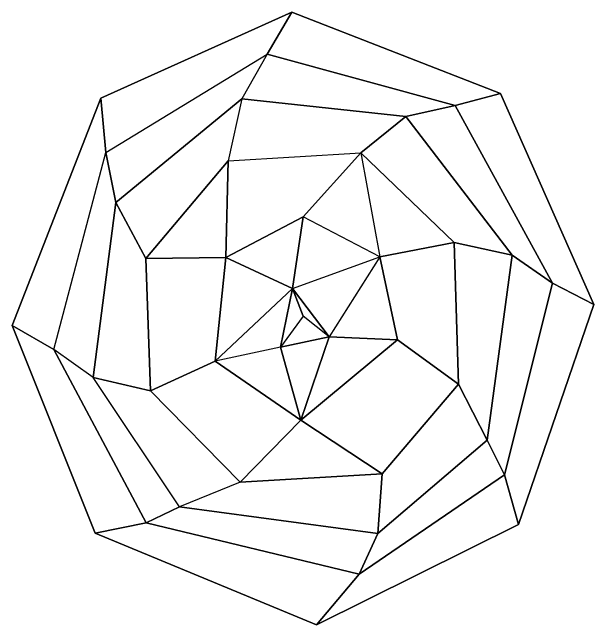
# Model space of a CAD drawing. Extents: x -6 to 11.6, y -2.5 to 13.7.
# Drawn here: x -5.516 to -2.665, y 4.457 to 7.457 of the extents above; entities that cross this region are included whole.
import ezdxf

# ---------------------------------------------------------------- set-up
doc = ezdxf.new("R2010")
doc.units = 0
doc.header["$LTSCALE"] = 1.25
doc.header["$MEASUREMENT"] = 0
doc.layers.get('0').update_dxf_attribs({"linetype": 'CONTINUOUS'})
doc.layers.add('PLANTS', color=3, linetype='CONTINUOUS')

# ---------------------------------------------------------------- blocks, each defined once
blk = doc.blocks.new('HTREE6')
at = {"color": 82}
mesh = blk.add_polyface(dxfattribs=at)
corners = [(-2.18, 52.2), (-6.57, 45.09, 24), (26.97, 36.4, 24), (35.07, 38.43), (44.31, 6.32, 24), (51.68, 2.7), (35.73, -26.15, 24), (38.27, -34.58), (9.84, -43, 24), (2.19, -51.56), (-28.18, -34.32, 24), (-37.28, -36.02), (-44.67, -4.96, 24), (-52.09, -0.89), (-35.42, 28.45, 24), (-36.28, 37.64)]
mesh.append_faces([[corners[k] for k in face] for face in [(0, 3, 0), (3, 5, 3), (5, 7, 5), (7, 9, 7), (9, 11, 9), (11, 13, 11), (13, 15, 13), (15, 0, 15)]], dxfattribs={"vtx0": -1, "color": 82})
mesh.append_faces([[corners[k] for k in face] for face in [(0, 1, 2, 3), (3, 2, 4, 5), (5, 4, 6, 7), (7, 6, 8, 9), (9, 8, 10, 11), (11, 10, 12, 13), (13, 12, 14, 15), (15, 14, 1, 0)]], dxfattribs={"vtx3": -1, "color": 82})
mesh = blk.add_polyface(dxfattribs=at)
corners = [(-6.57, 45.09, 24), (-11.1, 37.54, 48), (18.13, 34.51, 48), (26.97, 36.4, 24), (37.1, 11.03, 48), (44.31, 6.32, 24), (32.69, -20.3, 48), (35.73, -26.15, 24), (13.16, -36.12, 48), (9.84, -43, 24), (-22.23, -31.61, 48), (-28.18, -34.32, 24), (-37.68, -9.67, 48), (-44.67, -4.96, 24), (-35.42, 28.45, 24), (-33.62, 19.99, 48)]
mesh.append_faces([[corners[k] for k in face] for face in [(0, 3, 0), (3, 5, 3), (5, 7, 5), (7, 9, 7), (8, 9, 8), (10, 11, 10), (12, 15, 12), (15, 1, 15)]], dxfattribs={"vtx0": -1, "color": 82})
mesh.append_faces([[corners[k] for k in face] for face in [(0, 1, 2, 3), (3, 2, 4, 5), (5, 4, 6, 7), (7, 6, 8, 9), (8, 10, 11, 9), (10, 12, 13, 11), (12, 13, 14, 15), (15, 14, 0, 1)]], dxfattribs={"vtx3": -1, "color": 82})
mesh = blk.add_polyface(dxfattribs=at)
corners = [(-11.1, 37.54, 48), (-13.54, 27.05, 72), (10.09, 28.38, 72), (18.13, 34.51, 48), (26.78, 13.2, 72), (37.1, 11.03, 48), (27.56, -10.8, 72), (32.69, -20.3, 48), (13.95, -26.02, 72), (13.16, -36.12, 48), (-11.42, -27.39, 72), (-22.23, -31.61, 48), (-37.68, -9.67, 48), (-27.44, -11.95, 72), (-33.62, 19.99, 48), (-28.28, 10.49, 72)]
mesh.append_faces([[corners[k] for k in face] for face in [(6, 8, 9, 7)]], dxfattribs={"color": 82})
mesh.append_faces([[corners[k] for k in face] for face in [(0, 3, 0), (3, 5, 3), (5, 7, 5), (8, 9, 8), (10, 13, 10), (13, 15, 13), (15, 1, 15)]], dxfattribs={"vtx0": -1, "color": 82})
mesh.append_faces([[corners[k] for k in face] for face in [(0, 1, 2, 3), (3, 2, 4, 5), (5, 4, 6, 7), (8, 10, 11, 9), (10, 11, 12, 13), (13, 12, 14, 15), (15, 14, 0, 1)]], dxfattribs={"vtx3": -1, "color": 82})
mesh = blk.add_polyface(dxfattribs=at)
corners = [(-0.18, 17.55, 96), (10.09, 28.38, 72), (13.51, 10.79, 96), (26.78, 13.2, 72), (16.68, -3.31, 96), (27.56, -10.8, 72), (-0.58, -16.93, 96), (13.95, -26.02, 72), (-11.42, -27.39, 72), (-27.44, -11.95, 72), (-15.85, -6.9, 96), (-28.28, 10.49, 72), (-13.98, 10.66, 96), (-13.54, 27.05, 72)]
mesh.append_faces([[corners[k] for k in face] for face in [(0, 1, 2, 0), (1, 2, 3, 1), (6, 8, 7, 6), (12, 11, 13, 12)]], dxfattribs={"color": 82})
mesh.append_faces([[corners[k] for k in face] for face in [(2, 3, 2), (4, 5, 4), (6, 10, 6), (10, 12, 10), (12, 0, 12)]], dxfattribs={"vtx0": -1, "color": 82})
mesh.append_faces([[corners[k] for k in face] for face in [(2, 4, 5, 3), (4, 6, 7, 5), (6, 8, 9, 10), (10, 9, 11, 12), (12, 13, 1, 0)]], dxfattribs={"vtx3": -1, "color": 82})
mesh = blk.add_polyface(dxfattribs=at)
corners = [(-0.18, 0.71, 132), (-4.2, -4.51, 120), (-2.05, 5.42, 120), (4.45, -2.8, 120), (-0.18, 17.55, 96), (-13.98, 10.66, 96), (-15.85, -6.9, 96), (-0.58, -16.93, 96), (16.68, -3.31, 96), (13.51, 10.79, 96)]
mesh.append_faces([[corners[k] for k in face] for face in [(0, 1, 2, 0), (0, 2, 3, 0), (0, 1, 3, 0), (2, 4, 5, 2), (2, 5, 6, 2), (2, 1, 6), (6, 7, 1, 6), (1, 7, 3, 1), (3, 7, 8, 3), (3, 8, 9, 3), (3, 2, 9, 3), (2, 9, 4, 2)]], dxfattribs={"color": 82})
blk = doc.blocks.new('T31')
at = {"xscale": 0.009156243831353042, "yscale": 0.009638151401424254, "zscale": 0.009638151401424254}
blk.add_blockref('HTREE6', (0.0024, 0, 0.0002), dxfattribs=at)

msp = doc.modelspace()

# ---------------------------------------------------------------- block references
at = {"layer": 'PLANTS', "xscale": 3, "yscale": 3, "zscale": 3}
msp.add_blockref('T31', (-4.092, 5.948), dxfattribs=at)

doc.saveas('drawing.dxf')
